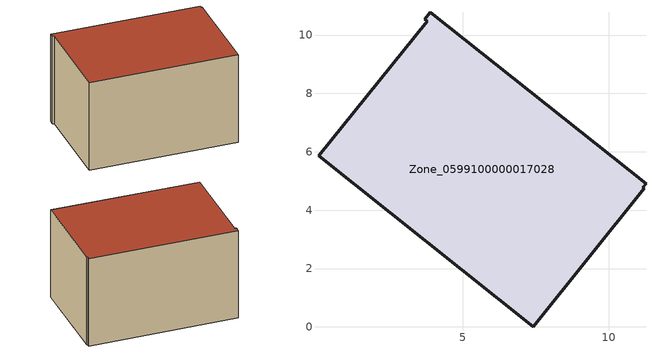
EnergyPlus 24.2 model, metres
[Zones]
Zone_0599100000017028
 floor ground (C_G): 11.18,4.78 11.22,4.75 7.42,0 0.06,5.87 3.78,10.48 3.69,10.54 3.89,10.79 11.28,4.91 z0.46
 wall outside (C_F): 3.78,10.48 0.06,5.87 7.42,0 11.22,4.75 11.18,4.78 11.28,4.91 3.89,10.79 3.69,10.54 3.78,10.48 z0.46:6.38
 roof outside (C_R): 11.18,4.78 11.28,4.91 3.89,10.79 3.69,10.54 3.78,10.48 0.06,5.87 7.42,0 11.22,4.75 z6.38
[BUILDING]
Pand.0599100000017028: North Axis=0; Terrain=City; Loads Convergence Tolerance Value=0.04; Temperature Convergence Tolerance Value=0.4; Solar Distribution=FullExterior; Maximum Number of Warmup Days=25; Minimum Number of Warmup Days=1
[Site:Location]
Rotterdam.The.Hague.AP_ZH_NLD Design_Conditions: Latitude=51.96; Longitude=4.45; Time Zone=1; Elevation=-4.5
[SITE:GROUNDTEMPERATURE:BUILDINGSURFACE]
18, 18, 18, 18, 18, 18, 18, 18, 18, 18, 18, 18
[MATERIAL] Thermal Absorptance=0.9; Solar Absorptance=0.7; Visible Absorptance=0.7
Name | Roughness | Thickness | Conductivity | Density | Specific Heat
G.TI.1946-1964 | MediumSmooth | 0.15 | 1 | 540 | 1210
F.TI.1946-1964 | Rough | 0.3 | 0.857143 | 1920 | 840
R.TI.1946-1964 | MediumRough | 0.2 | 0.277778 | 1500 | 1000
[CONSTRUCTION]
C_G: G.TI.1946-1964
C_F: F.TI.1946-1964
C_R: R.TI.1946-1964
[ZONE]
Zone_0599100000017028: Type=1; Multiplier=1; Ceiling Height=Autocalculate; Volume=Autocalculate; Floor Area=autocalculate; Part of Total Floor Area=Yes
[ZONEINFILTRATION:DESIGNFLOWRATE]
Infil_Zone_0599100000017028: Zone or ZoneList or Space or SpaceList=Zone_0599100000017028; Schedule=AlwaysOn; Design Flow Rate Calculation Method=Flow/Area; Flow Rate per Floor Area=0.003; Constant Term Coefficient=1; Temperature Term Coefficient=0; Velocity Term Coefficient=0; Velocity Squared Term Coefficient=0
[HVACTEMPLATE:ZONE:IDEALLOADSAIRSYSTEM]
Zone_0599100000017028: Maximum Heating Supply Air Temperature=50; Minimum Cooling Supply Air Temperature=13; Maximum Heating Supply Air Humidity Ratio=0.0156; Minimum Cooling Supply Air Humidity Ratio=0.0077; Heating Limit=NoLimit; Cooling Limit=NoLimit; Dehumidification Control Type=ConstantSensibleHeatRatio; Cooling Sensible Heat Ratio=0.7; Dehumidification Setpoint=60; Humidification Control Type=None; Humidification Setpoint=30; Outdoor Air Method=None; Outdoor Air Flow Rate per Person=0.00944; Outdoor Air Flow Rate per Zone Floor Area=0; Outdoor Air Flow Rate per Zone=0; Demand Controlled Ventilation Type=None; Outdoor Air Economizer Type=NoEconomizer; Heat Recovery Type=None; Sensible Heat Recovery Effectiveness=0.7; Latent Heat Recovery Effectiveness=0.65
[ZONECONTROL:THERMOSTAT]
ThermostatControl_Zone_0599100000017028: Zone or ZoneList=Zone_0599100000017028; Control Type Schedule=DualSetpointControlType; Control 1=Thermostat_Zone_0599100000017028; Temperature Difference Between Cutout And Setpoint=0
[THERMOSTATSETPOINT:DUALSETPOINT]
Thermostat_Zone_0599100000017028: Heating Setpoint Temperature Schedule=HeatingSetpoint_Zone_0599100000017028; Cooling Setpoint Temperature Schedule=CoolingSetpoint_Zone_0599100000017028
[SCHEDULE:COMPACT]
HeatingSetpoint_Zone_0599100000017028: Through: 12/31, For: AllDays, Until: 24:00, 21
CoolingSetpoint_Zone_0599100000017028: Through: 12/31, For: AllDays, Until: 24:00, 24
DualSetpointControlType: Through: 12/31, For: AllDays, Until: 24:00, 4
AlwaysOn: Through: 12/31, For: AllDays, Until: 24:00, 1
